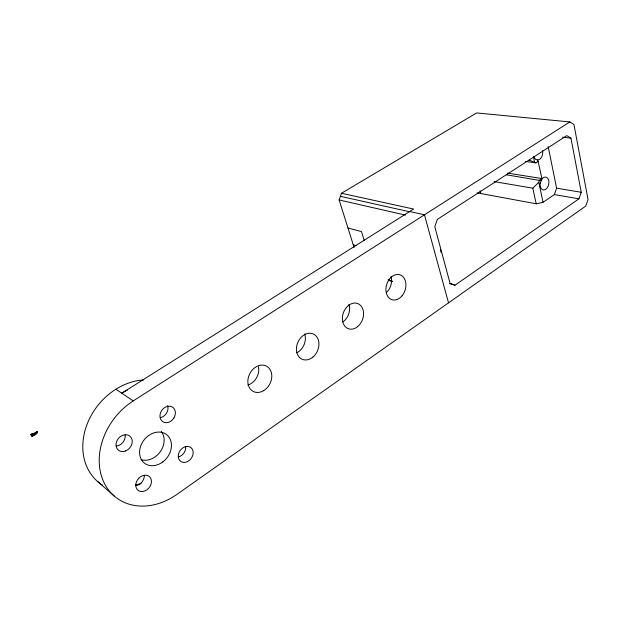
<?xml version="1.0" encoding="UTF-8"?>
<svg xmlns="http://www.w3.org/2000/svg" width="619" height="619" viewBox="0 0 619 619"><rect width="100%" height="100%" fill="white"/><g stroke="black" fill="none" stroke-linecap="round" stroke-linejoin="round"><path stroke-width="0.93" d="M35.051 433.532L35.415 433.61M36.978 432.526L37.016 432.186M32.884 433.625C35.43 435.335 32.745 434.035 33.712 434.151C29.89 432.317 31.437 435.846 32.087 435.784L31.352 434.654L31.848 435.203M37.635 432.077C38.602 432.31 32.699 437.695 31.36 435.536C34.215 431.327 34.393 436.294 33.318 434.066M31.832 435.343C29.093 436.426 43.903 427.714 33.256 433.911L33.565 434.221M354.076 247.422L339.135 199.952L341.479 193.26L476.661 112.929L569.813 121.935L573.952 124.535L588.05 199.542L585.767 206.057L176.941 494.38A61.792 49.675 -52.3 0 1 103.783 482.1A61.792 49.675 -52.3 0 1 133.232 400.903L569.813 121.935M494.132 181.615L532.827 188.176L538.809 182.288L539.567 180.114L541.919 178.543L537.787 160.004M477.172 192.857L536.178 203.798L543.033 202.312L554.361 194.59L556.605 188.184L548.186 146.649M578.951 198.831L581.256 192.269L570.942 138.153L566.787 135.623L437.378 219.366L434.786 226.747L450.028 283.254L454.98 285.22L578.951 198.831L554.361 194.59M32.087 435.784L30.95 434.762M33.124 433.726L33.519 433.749M33.604 434.546L32.939 433.671M386.449 292.493L387.749 291.147A12.867 9.595 -72.1 0 0 391.022 276.531M32.002 436.147L37.597 432.163M525.492 161.389L535.938 162.882L538.321 161.327M30.973 434.809L33.325 433.432M36.498 432.936L36.289 432.836M116.38 446.098L118.477 445.61A8.952 7.351 -49.6 0 0 125.115 434.964M33.318 434.012L33.782 434.716L33.271 434.345M562.586 137.209L570.942 138.153M507.65 173.127L541.919 178.543M506.481 174.813L541.006 180.671M556.605 188.184L581.256 192.269M31.391 435.59L32.118 436.163M33.65 433.78L34.03 434.499M341.479 193.26L413.631 209.044L121.796 393.204A60.561 49.172 -51.7 0 1 127.529 389.962M409.708 211.528L424.464 214.808L448.527 302.846M340.404 196.324L409.646 211.775M339.135 199.952L405.46 215.095M347.971 228.016L361.473 231.552L364.227 240.489M353.232 244.737L355.925 245.495M449.587 283.634L454.98 285.22M388.105 279.811L391.757 280.956M388.918 280.237L392.57 281.374M388.423 280.221L392.075 281.366M529.253 160.174L535.938 162.882M115.885 389.219L133.232 400.903M97.694 481.574L114.275 496.074M33.132 433.315L33.743 433.865M30.989 434.646L32.126 435.722M440.442 249.875L441.161 252.56M480.05 190.745L480.723 193.523M532.827 188.176L536.178 203.798M533.392 156.653L534.545 162.093M538.809 182.288L543.033 202.312M144.273 475.717L144.297 476.738A8.782 6.979 -50 0 1 135.778 485.706M348.961 304.455A13.2 10.105 -69.5 0 1 342.833 321.965M185.661 446.438A8.488 6.755 -54 0 1 178.156 457.008M167.61 405.662A8.643 7.103 -54.3 0 1 166.511 413.159L165.134 414.931A8.643 7.103 -54.3 0 1 160.189 417.663M161.242 431.451A17.858 14.438 -52 0 1 160.336 451.669A17.858 14.438 -52 0 1 141.256 459.724M102.715 485.257A59.927 48.909 -51.3 0 1 87.171 424.038A59.927 48.909 -51.3 0 1 143.569 379.934M304.656 333.865A13.579 10.631 -66.3 0 1 296.71 352.791M258.479 366.742A14.013 11.181 -62.2 0 1 247.879 385.08M141.117 483.594A53.497 43.655 -51.4 0 1 135.569 484.932M542.584 150.68A6.67 4.403 -79.2 0 1 541.501 157.241C540.31 160.251 535.667 161.203 534.406 157.729A6.67 4.403 -79.2 0 1 533.934 156.274M540.24 183.092L540.108 184.779A6.546 4.287 -77.9 0 0 545.362 189.553A6.546 4.287 -77.9 0 0 548.643 180.183A6.546 4.287 -77.9 0 0 542.259 178.643L540.24 183.092M138.702 478.301L137.286 480.151A8.89 7.026 -50.4 0 0 140.761 491.463A8.89 7.026 -50.4 0 0 151.4 482.379L151.353 480.321A8.89 7.026 -50.4 0 0 146.455 475.26A8.89 7.026 -50.4 0 0 138.702 478.301M173.893 418.003L172.5 419.798A8.751 7.142 -54.7 0 1 160.05 417.206L160.012 415.094A8.751 7.142 -54.7 0 1 170.504 406.335A8.751 7.142 -54.7 0 1 173.893 418.003M402.041 295.82L400.733 297.19A13.092 9.633 -72.1 0 1 386.504 293.661L386.086 291.835A13.092 9.633 -72.1 0 1 392.655 276.082L394.187 275.231A13.092 9.633 -72.1 0 1 405.089 280.051A13.092 9.633 -72.1 0 1 402.041 295.82M162.797 461.936L160.507 463.43A18.083 14.531 -52.3 0 1 141.333 459.546L140.358 457.356A18.083 14.531 -52.3 0 1 148.452 435.675L150.788 434.198A18.083 14.531 -52.3 0 1 169.823 438.445L170.743 440.627A18.083 14.531 -52.3 0 1 162.797 461.936M186.659 446.446L184.71 446.918A8.596 6.786 -54.3 0 0 178.814 453.162A8.596 6.786 -54.3 0 0 179.897 460.675L181.305 461.766A8.596 6.786 -54.3 0 0 192.656 455.7A8.596 6.786 -54.3 0 0 186.659 446.446M125.44 450.996L123.32 451.499A9.061 7.397 -50 0 1 116.519 441.734A9.061 7.397 -50 0 1 128.914 435.49L130.447 436.658A9.061 7.397 -50 0 1 125.44 450.996M357.596 326.67A13.44 10.159 -69.6 0 0 358.943 304.146A13.44 10.159 -69.6 0 0 342.392 317.562A13.44 10.159 -69.6 0 0 357.596 326.67M263.624 390.682A14.276 11.266 -62.4 0 0 267.764 366.966A14.276 11.266 -62.4 0 0 248.087 378.673A14.276 11.266 -62.4 0 0 263.624 390.682M312.727 357.225A13.827 10.709 -66.4 0 0 313.872 334.245A13.827 10.709 -66.4 0 0 296.431 348.319A13.827 10.709 -66.4 0 0 312.727 357.225"/></g></svg>
